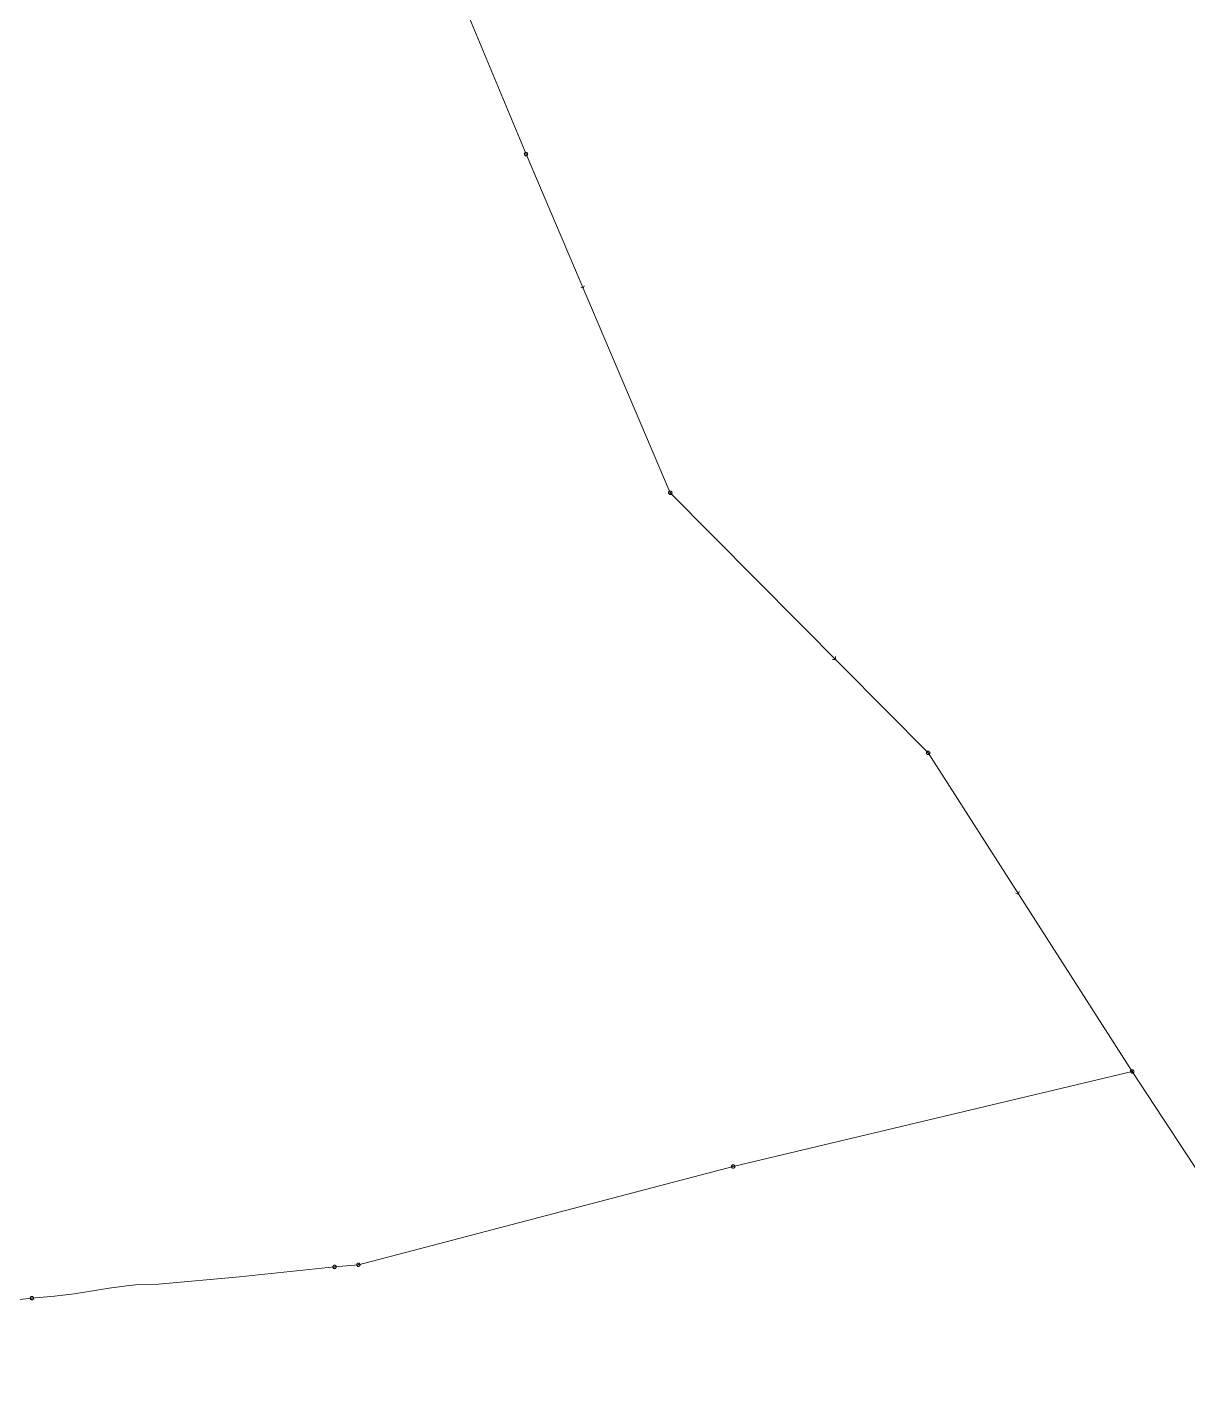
# Model space of a CAD drawing. Header units: metres. Extents: x 25504150 to 25508618, y 6694193 to 6702753.
# Drawn here: x 25505987.1 to 25506305.5, y 6701706.8 to 6702080.7 of the extents above; entities that cross this region are included whole.
import ezdxf

# ---------------------------------------------------------------- set-up
doc = ezdxf.new("R2010")
doc.units = ezdxf.units.M
for name, pattern in [('Paineviemariputket', [0]), ('Sewer_node', [0]), ('Viemariputket', [0]), ('Viemarivarusteet', [0])]:
    doc.linetypes.add(name, pattern=pattern)
for name, color, linetype, lineweight in [('Paineviemariputket', 7, 'Paineviemariputket', 0), ('Sewer_node', 7, 'Sewer_node', 0), ('Viemariputket', 7, 'Viemariputket', 0), ('Viemarivarusteet', 7, 'Viemarivarusteet', 0)]:
    doc.layers.add(name, color=color, linetype=linetype, lineweight=lineweight)

msp = doc.modelspace()

# ---------------------------------------------------------------- linework, layer by layer
at = {"layer": 'Paineviemariputket', "color": 1, "linetype": 'Continuous', "lineweight": 15}
msp.add_line((25506071.38, 6701740.79), (25506077.92, 6701741.39), dxfattribs=at)
at = {"layer": 'Paineviemariputket', "color": 1, "linetype": 'Continuous', "lineweight": 15, "flags": 128}
msp.add_lwpolyline([(25505988.35, 6701732.23), (25505994.57, 6701732.79), (25505999.98, 6701733.42), (25506009.51, 6701734.98), (25506014.34, 6701735.61), (25506016.72, 6701735.84), (25506023.09, 6701736.09), (25506045.27, 6701738.07), (25506071.38, 6701740.79)], dxfattribs=at)
at = {"layer": 'Paineviemariputket', "color": 1, "linetype": 'Continuous', "lineweight": 15}
msp.add_polyline3d([(25505890.69, 6701718.38, 38.75), (25505891.72, 6701714.1, 0), (25505902.98, 6701706.84, 0), (25505905.48, 6701706.89, 0), (25505961.31, 6701708.05, 0), (25505983.36, 6701731.69, 0), (25505988.35, 6701732.23, 39.37)], dxfattribs=at)
at = {"layer": 'Sewer_node', "color": 46, "linetype": 'Continuous', "true_color": 0x7f5f00, "flags": 128}
for points in [[(25506124.37, 6702045.97), (25506124.36, 6702046.04), (25506124.35, 6702046.11), (25506124.32, 6702046.18), (25506124.28, 6702046.24), (25506124.24, 6702046.3), (25506124.18, 6702046.34), (25506124.12, 6702046.38), (25506124.05, 6702046.41), (25506123.98, 6702046.42), (25506123.91, 6702046.43), (25506123.84, 6702046.42), (25506123.77, 6702046.41), (25506123.7, 6702046.38), (25506123.64, 6702046.34), (25506123.58, 6702046.3), (25506123.54, 6702046.24), (25506123.5, 6702046.18), (25506123.47, 6702046.11), (25506123.46, 6702046.04), (25506123.45, 6702045.97), (25506123.46, 6702045.9), (25506123.47, 6702045.83), (25506123.5, 6702045.76), (25506123.54, 6702045.7), (25506123.58, 6702045.64), (25506123.64, 6702045.6), (25506123.7, 6702045.56), (25506123.77, 6702045.53), (25506123.84, 6702045.52), (25506123.91, 6702045.51), (25506123.98, 6702045.52), (25506124.05, 6702045.53), (25506124.12, 6702045.56), (25506124.18, 6702045.6), (25506124.24, 6702045.64), (25506124.28, 6702045.7), (25506124.32, 6702045.76), (25506124.35, 6702045.83), (25506124.36, 6702045.9)], [(25506163.97, 6701953.1), (25506163.96, 6701953.17), (25506163.95, 6701953.25), (25506163.92, 6701953.31), (25506163.88, 6701953.38), (25506163.83, 6701953.43), (25506163.78, 6701953.48), (25506163.71, 6701953.52), (25506163.65, 6701953.55), (25506163.57, 6701953.56), (25506163.5, 6701953.57), (25506163.43, 6701953.56), (25506163.35, 6701953.55), (25506163.29, 6701953.52), (25506163.22, 6701953.48), (25506163.17, 6701953.43), (25506163.12, 6701953.38), (25506163.08, 6701953.31), (25506163.05, 6701953.25), (25506163.04, 6701953.17), (25506163.03, 6701953.1), (25506163.04, 6701953.03), (25506163.05, 6701952.95), (25506163.08, 6701952.89), (25506163.12, 6701952.82), (25506163.17, 6701952.77), (25506163.22, 6701952.72), (25506163.29, 6701952.68), (25506163.35, 6701952.65), (25506163.43, 6701952.64), (25506163.5, 6701952.63), (25506163.57, 6701952.64), (25506163.65, 6701952.65), (25506163.71, 6701952.68), (25506163.78, 6701952.72), (25506163.83, 6701952.77), (25506163.88, 6701952.82), (25506163.92, 6701952.89), (25506163.95, 6701952.95), (25506163.96, 6701953.03)], [(25506234.7, 6701881.75), (25506234.69, 6701881.82), (25506234.68, 6701881.9), (25506234.65, 6701881.96), (25506234.61, 6701882.03), (25506234.56, 6701882.08), (25506234.51, 6701882.13), (25506234.44, 6701882.17), (25506234.38, 6701882.2), (25506234.3, 6701882.21), (25506234.23, 6701882.22), (25506234.16, 6701882.21), (25506234.08, 6701882.2), (25506234.02, 6701882.17), (25506233.95, 6701882.13), (25506233.9, 6701882.08), (25506233.85, 6701882.03), (25506233.81, 6701881.96), (25506233.78, 6701881.9), (25506233.77, 6701881.82), (25506233.76, 6701881.75), (25506233.77, 6701881.68), (25506233.78, 6701881.6), (25506233.81, 6701881.54), (25506233.85, 6701881.47), (25506233.9, 6701881.42), (25506233.95, 6701881.37), (25506234.02, 6701881.33), (25506234.08, 6701881.3), (25506234.16, 6701881.29), (25506234.23, 6701881.28), (25506234.3, 6701881.29), (25506234.38, 6701881.3), (25506234.44, 6701881.33), (25506234.51, 6701881.37), (25506234.56, 6701881.42), (25506234.61, 6701881.47), (25506234.65, 6701881.54), (25506234.68, 6701881.6), (25506234.69, 6701881.68)], [(25506290.7, 6701794.41), (25506290.69, 6701794.48), (25506290.68, 6701794.55), (25506290.65, 6701794.62), (25506290.61, 6701794.68), (25506290.57, 6701794.74), (25506290.51, 6701794.78), (25506290.45, 6701794.82), (25506290.38, 6701794.85), (25506290.31, 6701794.86), (25506290.24, 6701794.87), (25506290.17, 6701794.86), (25506290.1, 6701794.85), (25506290.03, 6701794.82), (25506289.97, 6701794.78), (25506289.91, 6701794.74), (25506289.87, 6701794.68), (25506289.83, 6701794.62), (25506289.8, 6701794.55), (25506289.79, 6701794.48), (25506289.78, 6701794.41), (25506289.79, 6701794.34), (25506289.8, 6701794.27), (25506289.83, 6701794.2), (25506289.87, 6701794.14), (25506289.91, 6701794.08), (25506289.97, 6701794.04), (25506290.03, 6701794), (25506290.1, 6701793.97), (25506290.17, 6701793.96), (25506290.24, 6701793.95), (25506290.31, 6701793.96), (25506290.38, 6701793.97), (25506290.45, 6701794), (25506290.51, 6701794.04), (25506290.57, 6701794.08), (25506290.61, 6701794.14), (25506290.65, 6701794.2), (25506290.68, 6701794.27), (25506290.69, 6701794.34)]]:
    msp.add_lwpolyline(points, close=True, dxfattribs=at)
for points in [[(25506138.91, 6702009.43), (25506139.61, 6702009.16), (25506139.88, 6702009.85)], [(25506208.05, 6701907.4), (25506208.8, 6701907.41), (25506208.8, 6701908.15)], [(25506258.34, 6701843.17), (25506259.07, 6701843.01), (25506259.23, 6701843.74)]]:
    msp.add_lwpolyline(points, dxfattribs=at)
for points, elevation in [([(25506181.22, 6701768.34), (25506181.21, 6701768.41), (25506181.2, 6701768.49), (25506181.17, 6701768.55), (25506181.13, 6701768.62), (25506181.08, 6701768.67), (25506181.03, 6701768.72), (25506180.96, 6701768.76), (25506180.9, 6701768.79), (25506180.82, 6701768.8), (25506180.75, 6701768.81), (25506180.68, 6701768.8), (25506180.6, 6701768.79), (25506180.54, 6701768.76), (25506180.47, 6701768.72), (25506180.42, 6701768.67), (25506180.37, 6701768.62), (25506180.33, 6701768.55), (25506180.3, 6701768.49), (25506180.29, 6701768.41), (25506180.28, 6701768.34), (25506180.29, 6701768.27), (25506180.3, 6701768.19), (25506180.33, 6701768.13), (25506180.37, 6701768.06), (25506180.42, 6701768.01), (25506180.47, 6701767.96), (25506180.54, 6701767.92), (25506180.6, 6701767.89), (25506180.68, 6701767.88), (25506180.75, 6701767.87), (25506180.82, 6701767.88), (25506180.9, 6701767.89), (25506180.96, 6701767.92), (25506181.03, 6701767.96), (25506181.08, 6701768.01), (25506181.13, 6701768.06), (25506181.17, 6701768.13), (25506181.2, 6701768.19), (25506181.21, 6701768.27)], 41.83), ([(25506071.84, 6701740.79), (25506071.83, 6701740.86), (25506071.82, 6701740.93), (25506071.79, 6701741), (25506071.75, 6701741.06), (25506071.71, 6701741.12), (25506071.65, 6701741.16), (25506071.59, 6701741.2), (25506071.52, 6701741.23), (25506071.45, 6701741.24), (25506071.38, 6701741.25), (25506071.31, 6701741.24), (25506071.24, 6701741.23), (25506071.17, 6701741.2), (25506071.11, 6701741.16), (25506071.05, 6701741.12), (25506071.01, 6701741.06), (25506070.97, 6701741), (25506070.94, 6701740.93), (25506070.93, 6701740.86), (25506070.92, 6701740.79), (25506070.93, 6701740.72), (25506070.94, 6701740.65), (25506070.97, 6701740.58), (25506071.01, 6701740.52), (25506071.05, 6701740.46), (25506071.11, 6701740.42), (25506071.17, 6701740.38), (25506071.24, 6701740.35), (25506071.31, 6701740.34), (25506071.38, 6701740.33), (25506071.45, 6701740.34), (25506071.52, 6701740.35), (25506071.59, 6701740.38), (25506071.65, 6701740.42), (25506071.71, 6701740.46), (25506071.75, 6701740.52), (25506071.79, 6701740.58), (25506071.82, 6701740.65), (25506071.83, 6701740.72)], 42.82), ([(25506078.38, 6701741.39), (25506078.37, 6701741.46), (25506078.36, 6701741.53), (25506078.33, 6701741.6), (25506078.29, 6701741.66), (25506078.25, 6701741.72), (25506078.19, 6701741.76), (25506078.13, 6701741.8), (25506078.06, 6701741.83), (25506077.99, 6701741.84), (25506077.92, 6701741.85), (25506077.85, 6701741.84), (25506077.78, 6701741.83), (25506077.71, 6701741.8), (25506077.65, 6701741.76), (25506077.59, 6701741.72), (25506077.55, 6701741.66), (25506077.51, 6701741.6), (25506077.48, 6701741.53), (25506077.47, 6701741.46), (25506077.46, 6701741.39), (25506077.47, 6701741.32), (25506077.48, 6701741.25), (25506077.51, 6701741.18), (25506077.55, 6701741.12), (25506077.59, 6701741.06), (25506077.65, 6701741.02), (25506077.71, 6701740.98), (25506077.78, 6701740.95), (25506077.85, 6701740.94), (25506077.92, 6701740.93), (25506077.99, 6701740.94), (25506078.06, 6701740.95), (25506078.13, 6701740.98), (25506078.19, 6701741.02), (25506078.25, 6701741.06), (25506078.29, 6701741.12), (25506078.33, 6701741.18), (25506078.36, 6701741.25), (25506078.37, 6701741.32)], 41.83), ([(25505988.81, 6701732.23), (25505988.8, 6701732.3), (25505988.79, 6701732.37), (25505988.76, 6701732.44), (25505988.72, 6701732.5), (25505988.68, 6701732.56), (25505988.62, 6701732.6), (25505988.56, 6701732.64), (25505988.49, 6701732.67), (25505988.42, 6701732.68), (25505988.35, 6701732.69), (25505988.28, 6701732.68), (25505988.21, 6701732.67), (25505988.14, 6701732.64), (25505988.08, 6701732.6), (25505988.02, 6701732.56), (25505987.98, 6701732.5), (25505987.94, 6701732.44), (25505987.91, 6701732.37), (25505987.9, 6701732.3), (25505987.89, 6701732.23), (25505987.9, 6701732.16), (25505987.91, 6701732.09), (25505987.94, 6701732.02), (25505987.98, 6701731.96), (25505988.02, 6701731.9), (25505988.08, 6701731.86), (25505988.14, 6701731.82), (25505988.21, 6701731.79), (25505988.28, 6701731.78), (25505988.35, 6701731.77), (25505988.42, 6701731.78), (25505988.49, 6701731.79), (25505988.56, 6701731.82), (25505988.62, 6701731.86), (25505988.68, 6701731.9), (25505988.72, 6701731.96), (25505988.76, 6701732.02), (25505988.79, 6701732.09), (25505988.8, 6701732.16)], 41.82)]:
    msp.add_lwpolyline(points, close=True, dxfattribs=dict(at, elevation=elevation))
at = {"layer": 'Viemariputket', "color": 1, "linetype": 'Continuous', "lineweight": 15}
for p, q in [((25506123.91, 6702045.97, 37.93), (25506084.99, 6702139.43, 38.13)), ((25506163.5, 6701953.1, 37.73), (25506123.91, 6702045.97, 37.93)), ((25506234.23, 6701881.75, 37.53), (25506163.5, 6701953.1, 37.73)), ((25506290.24, 6701794.41, 37.33), (25506234.23, 6701881.75, 37.53)), ((25506180.75, 6701768.34, 38.99), (25506290.24, 6701794.41, 38.32)), ((25506345.52, 6701710.11, 37.13), (25506290.24, 6701794.41, 37.33)), ((25506077.92, 6701741.39, 39.53), (25506180.75, 6701768.34, 39))]:
    msp.add_line(p, q, dxfattribs=at)
at = {"layer": 'Viemarivarusteet', "color": 1}
for p in [(25506123.91, 6702045.97), (25506163.5, 6701953.1), (25506234.23, 6701881.75), (25506290.24, 6701794.41), (25506180.75, 6701768.34, 41.83), (25506071.38, 6701740.79, 42.82), (25506077.92, 6701741.39, 41.83), (25505988.35, 6701732.23, 41.82)]:
    msp.add_point(p, dxfattribs=at)

doc.saveas('drawing.dxf')
